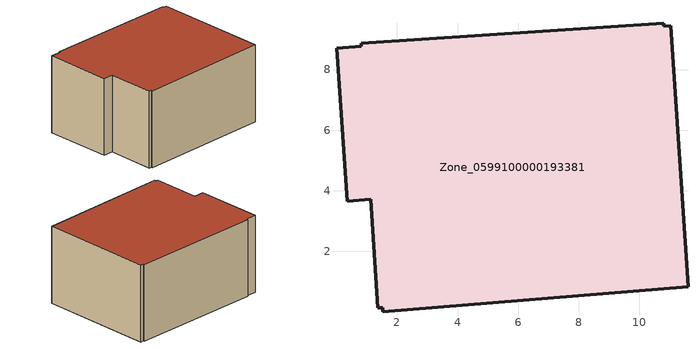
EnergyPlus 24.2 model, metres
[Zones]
Zone_0599100000193381
 floor ground (C_G): 0.82,8.87 10.8,9.53 10.81,9.42 11.04,9.44 11.6,0.84 1.54,0.01 1.53,0.15 1.37,0.14 1.13,3.72 0.36,3.66 0.01,8.71 0.83,8.76 z0
 wall outside (C_F): 10.81,9.42 10.8,9.53 0.82,8.87 0.83,8.76 0.01,8.71 0.36,3.66 1.13,3.72 1.37,0.14 1.53,0.15 1.54,0.01 11.6,0.84 11.04,9.44 10.81,9.42 z0:5.84
 roof outside (C_R): 10.8,9.53 0.82,8.87 0.83,8.76 0.01,8.71 0.36,3.66 1.13,3.72 1.37,0.14 1.53,0.15 1.54,0.01 11.6,0.84 11.04,9.44 10.81,9.42 z5.84
[BUILDING]
Pand.0599100000193381: North Axis=0; Terrain=City; Loads Convergence Tolerance Value=0.04; Temperature Convergence Tolerance Value=0.4; Solar Distribution=FullExterior; Maximum Number of Warmup Days=25; Minimum Number of Warmup Days=1
[Site:Location]
Rotterdam.The.Hague.AP_ZH_NLD Design_Conditions: Latitude=51.96; Longitude=4.45; Time Zone=1; Elevation=-4.5
[SITE:GROUNDTEMPERATURE:BUILDINGSURFACE]
18, 18, 18, 18, 18, 18, 18, 18, 18, 18, 18, 18
[MATERIAL] Thermal Absorptance=0.9; Solar Absorptance=0.7; Visible Absorptance=0.7
Name | Roughness | Thickness | Conductivity | Density | Specific Heat
G.TC.1946-1964 | MediumSmooth | 0.15 | 1 | 540 | 1210
F.TC.1946-1964 | Rough | 0.3 | 0.857143 | 1920 | 840
R.TC.1946-1964 | MediumRough | 0.2 | 0.235294 | 1500 | 1000
[CONSTRUCTION]
C_G: G.TC.1946-1964
C_F: F.TC.1946-1964
C_R: R.TC.1946-1964
[ZONE]
Zone_0599100000193381: Type=1; Multiplier=1; Ceiling Height=Autocalculate; Volume=Autocalculate; Floor Area=autocalculate; Part of Total Floor Area=Yes
[ZONEINFILTRATION:DESIGNFLOWRATE]
Infil_Zone_0599100000193381: Zone or ZoneList or Space or SpaceList=Zone_0599100000193381; Schedule=AlwaysOn; Design Flow Rate Calculation Method=Flow/Area; Flow Rate per Floor Area=0.003; Constant Term Coefficient=1; Temperature Term Coefficient=0; Velocity Term Coefficient=0; Velocity Squared Term Coefficient=0
[HVACTEMPLATE:ZONE:IDEALLOADSAIRSYSTEM]
Zone_0599100000193381: Maximum Heating Supply Air Temperature=50; Minimum Cooling Supply Air Temperature=13; Maximum Heating Supply Air Humidity Ratio=0.0156; Minimum Cooling Supply Air Humidity Ratio=0.0077; Heating Limit=NoLimit; Cooling Limit=NoLimit; Dehumidification Control Type=ConstantSensibleHeatRatio; Cooling Sensible Heat Ratio=0.7; Dehumidification Setpoint=60; Humidification Control Type=None; Humidification Setpoint=30; Outdoor Air Method=None; Outdoor Air Flow Rate per Person=0.00944; Outdoor Air Flow Rate per Zone Floor Area=0; Outdoor Air Flow Rate per Zone=0; Demand Controlled Ventilation Type=None; Outdoor Air Economizer Type=NoEconomizer; Heat Recovery Type=None; Sensible Heat Recovery Effectiveness=0.7; Latent Heat Recovery Effectiveness=0.65
[ZONECONTROL:THERMOSTAT]
ThermostatControl_Zone_0599100000193381: Zone or ZoneList=Zone_0599100000193381; Control Type Schedule=DualSetpointControlType; Control 1=Thermostat_Zone_0599100000193381; Temperature Difference Between Cutout And Setpoint=0
[THERMOSTATSETPOINT:DUALSETPOINT]
Thermostat_Zone_0599100000193381: Heating Setpoint Temperature Schedule=HeatingSetpoint_Zone_0599100000193381; Cooling Setpoint Temperature Schedule=CoolingSetpoint_Zone_0599100000193381
[SCHEDULE:COMPACT]
HeatingSetpoint_Zone_0599100000193381: Through: 12/31, For: AllDays, Until: 24:00, 21
CoolingSetpoint_Zone_0599100000193381: Through: 12/31, For: AllDays, Until: 24:00, 24
DualSetpointControlType: Through: 12/31, For: AllDays, Until: 24:00, 4
AlwaysOn: Through: 12/31, For: AllDays, Until: 24:00, 1
